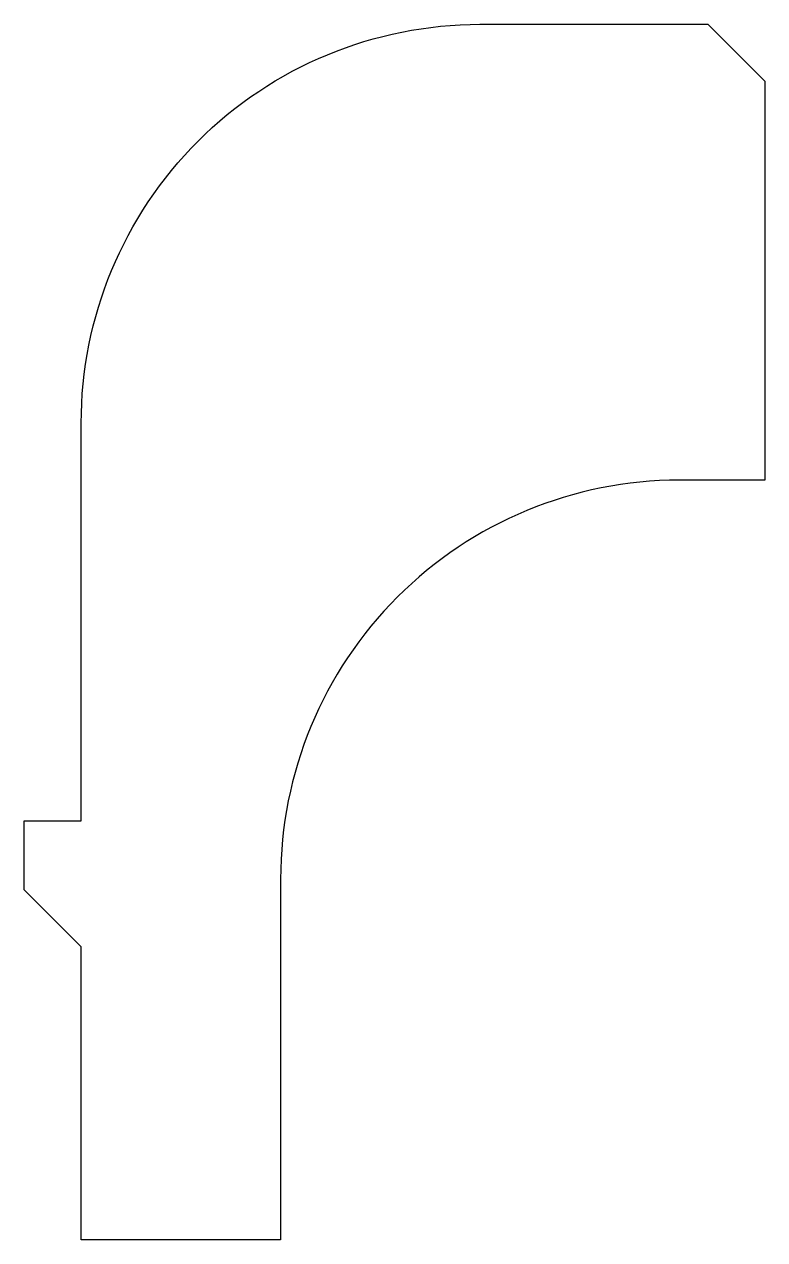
# Model space of a CAD drawing. Header units: millimetres. Extents: x 248.9 to 261.9, y 2.5 to 23.8.
import ezdxf

# ---------------------------------------------------------------- set-up
doc = ezdxf.new("R2010")
doc.units = ezdxf.units.MM
doc.layers.get('0').update_dxf_attribs({"linetype": 'CONTINUOUS'})

msp = doc.modelspace()

# ---------------------------------------------------------------- linework, layer by layer
msp.add_lwpolyline([(249.886, 16.81, -0.414214), (256.886, 23.81), (260.886, 23.81), (261.886, 22.81), (261.886, 15.81), (260.386, 15.81, 0.414214), (253.386, 8.81), (253.386, 2.481), (249.886, 2.481), (249.886, 7.623), (248.886, 8.623), (248.886, 9.83), (249.886, 9.83)], format="xyb", close=True)
msp.add_lwpolyline([(249.886, 16.81, -0.414214), (256.886, 23.81), (260.886, 23.81), (261.886, 22.81), (261.886, 15.81), (260.386, 15.81, 0.414214), (253.386, 8.81), (253.386, 2.481), (249.886, 2.481), (249.886, 7.623), (248.886, 8.623), (248.886, 9.83), (249.886, 9.83)], format="xyb", close=True)

doc.saveas('drawing.dxf')
